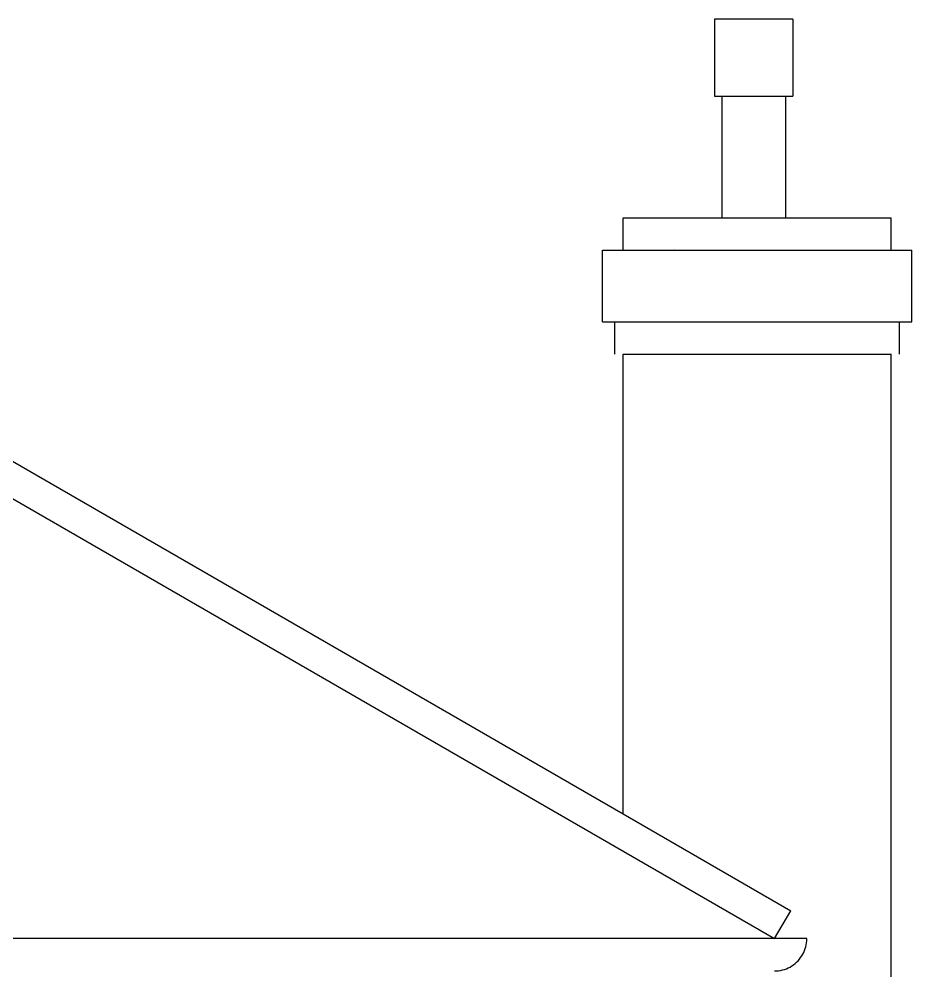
# Model space of a CAD drawing. Extents: x -71730 to 43516, y -8856 to 48457.
# Drawn here: x 29040 to 31617, y 8348 to 11096 of the extents above; entities that cross this region are included whole.
import ezdxf

# ---------------------------------------------------------------- set-up
doc = ezdxf.new("R2010")
doc.units = 0
doc.header["$MEASUREMENT"] = 0
doc.layers.get('0').update_dxf_attribs({"linetype": 'CONTINUOUS'})

msp = doc.modelspace()

# ---------------------------------------------------------------- linework, layer by layer
at = {"color": 22}
for p, q in [((31273.1, 11095.6), (31047.3, 11095.6)), ((31047.3, 11095.6), (31047.3, 10872.5)), ((31273.1, 11095.6), (31273.1, 10872.5)), ((31047.3, 10872.5), (31068, 10872.5)), ((31068, 10872.5), (31068, 10521.5)), ((31068, 10872.5), (31252.3, 10872.5)), ((31252.3, 10872.5), (31252.3, 10521.5)), ((31252.3, 10872.5), (31273.1, 10872.5)), ((27741.5, 10557.6), (30783.2, 8801.5)), ((30783.2, 10521.5), (31068, 10521.5)), ((30783.2, 10428.2), (30783.2, 10521.5)), ((31068, 10521.5), (31252.3, 10521.5)), ((31252.3, 10521.5), (31557.6, 10521.5)), ((31557.6, 10428.2), (31557.6, 10521.5)), ((27741.5, 10449.9), (31220.4, 8441.3)), ((30723.6, 10221.5), (30723.6, 10428.2)), ((30723.6, 10428.2), (30783.2, 10428.2)), ((30783.2, 10428.2), (30929.9, 10428.2)), ((30929.9, 10428.2), (30932.8, 10429.8)), ((30929.9, 10428.2), (31557.6, 10428.2)), ((31557.6, 10428.2), (31617.2, 10428.2)), ((31617.2, 10221.5), (31617.2, 10428.2)), ((30723.6, 10221.5), (30759.4, 10221.5)), ((30759.4, 10128.2), (30759.4, 10221.5)), ((30759.4, 10221.5), (31581.3, 10221.5)), ((31581.3, 10128.2), (31581.3, 10221.5)), ((31581.3, 10221.5), (31617.2, 10221.5)), ((30783.2, 8801.5), (30783.2, 10128.2)), ((30783.2, 10128.2), (31557.6, 10128.2)), ((31557.6, 3124.8), (31557.6, 10128.2)), ((30783.2, 8801.5), (31267.1, 8522.1)), ((31220.4, 8441.3), (31267.1, 8522.1)), ((31220.4, 8441.3), (25528.4, 8441.3)), ((31313.7, 8441.3), (31220.4, 8441.3)), ((31313, 8429.6), (31313.5, 8435.4)), ((31313.5, 8435.4), (31313.7, 8441.3)), ((31307.2, 8407), (31309.2, 8412.5)), ((31309.2, 8412.5), (31310.8, 8418.1)), ((31310.8, 8418.1), (31312.1, 8423.8)), ((31312.1, 8423.8), (31313, 8429.6)), ((31288.4, 8377.4), (31292.3, 8381.8)), ((31292.3, 8381.8), (31295.9, 8386.5)), ((31295.9, 8386.5), (31299.2, 8391.3)), ((31299.2, 8391.3), (31302.2, 8396.3)), ((31302.2, 8396.3), (31304.8, 8401.6)), ((31304.8, 8401.6), (31307.2, 8407)), ((31243.6, 8350.9), (31249.2, 8352.6)), ((31249.2, 8352.6), (31254.8, 8354.5)), ((31254.8, 8354.5), (31260.1, 8356.9)), ((31260.1, 8356.9), (31265.4, 8359.5)), ((31265.4, 8359.5), (31270.4, 8362.5)), ((31270.4, 8362.5), (31275.3, 8365.8)), ((31275.3, 8365.8), (31279.9, 8369.4)), ((31279.9, 8369.4), (31284.3, 8373.3)), ((31284.3, 8373.3), (31288.4, 8377.4)), ((31220.4, 8348), (31226.3, 8348.2)), ((31226.3, 8348.2), (31232.1, 8348.7)), ((31232.1, 8348.7), (31237.9, 8349.6)), ((31237.9, 8349.6), (31243.6, 8350.9))]:
    msp.add_line(p, q, dxfattribs=at)

doc.saveas('drawing.dxf')
